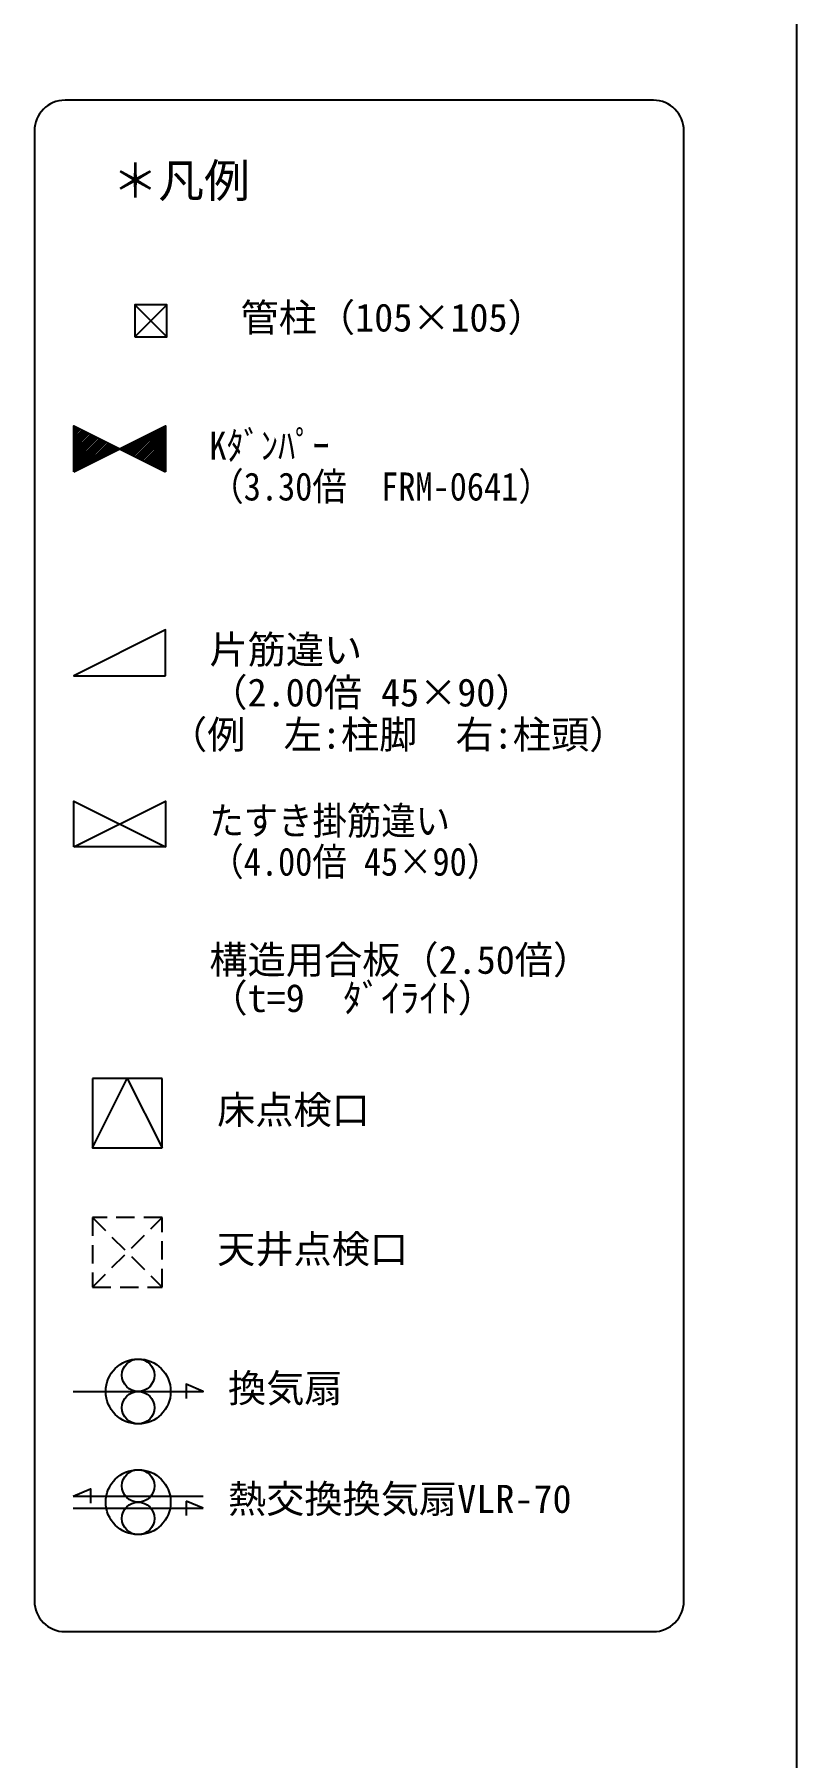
# Model space of a CAD drawing. Units: millimetres on the paper, enlarged 50 times. Extents: x -21826 to 54909, y -26252 to 22610.
# Drawn here: x 8801 to 11294, y 13942 to 19577 of the extents above; entities that cross this region are included whole.
import ezdxf
from ezdxf.enums import TextEntityAlignment as Align

# ---------------------------------------------------------------- set-up
doc = ezdxf.new("R2010")
doc.units = ezdxf.units.MM
doc.header["$LTSCALE"] = 50
doc.linetypes.add('CHAIN2', pattern=[12, 9, -1, 1, -1])
doc.linetypes.add('DASHED1', pattern=[1.8, 1.2, -0.6])
doc.layers.add('F-F_図面枠（共通）', color=7, linetype='Continuous', lineweight=25)
doc.styles.add('ＭＳ ゴシック', font='')
doc.styles.get('ＭＳ ゴシック').set_extended_font_data('MS Gothic')

msp = doc.modelspace()

# ---------------------------------------------------------------- linework, layer by layer
at = {"layer": 'F-F_図面枠（共通）'}
for p, q in [((11294.26, 22610.29), (11294.26, 8810.29)), ((10825.64, 19361.62), (8900.57, 19361.62)), ((8800.57, 19261.62), (8800.57, 14453.93)), ((10925.64, 14453.93), (10925.64, 19261.62)), ((9128.55, 18692.74), (9233.55, 18587.74)), ((9128.55, 18587.74), (9233.55, 18692.74)), ((8929.19, 18291.22), (8932.85, 18294.88)), ((8929.19, 18291.22), (8932.85, 18294.88)), ((8929.19, 18284.15), (8937.56, 18292.52)), ((8929.19, 18284.15), (8937.56, 18292.52)), ((8929.19, 18277.08), (8942.28, 18290.17)), ((8929.19, 18277.08), (8942.28, 18290.17)), ((8929.19, 18270.01), (8946.99, 18287.81)), ((8929.19, 18270.01), (8946.99, 18287.81)), ((8929.19, 18262.93), (8951.71, 18285.45)), ((8929.19, 18262.93), (8951.71, 18285.45)), ((8929.19, 18255.86), (8956.42, 18283.1)), ((8929.19, 18255.86), (8956.42, 18283.1)), ((8929.19, 18248.79), (8961.13, 18280.74)), ((8929.19, 18248.79), (8961.13, 18280.74)), ((8929.19, 18241.72), (8965.85, 18278.38)), ((8929.19, 18241.72), (8965.85, 18278.38)), ((8929.19, 18234.65), (8970.56, 18276.03)), ((8929.19, 18234.65), (8970.56, 18276.03)), ((8929.19, 18227.58), (8975.28, 18273.67)), ((8929.19, 18227.58), (8975.28, 18273.67)), ((8929.19, 18220.51), (8979.99, 18271.31)), ((8929.19, 18220.51), (8979.99, 18271.31)), ((8929.19, 18213.44), (8984.7, 18268.95)), ((8929.19, 18213.44), (8984.7, 18268.95)), ((8929.19, 18206.37), (8989.42, 18266.6)), ((8929.19, 18206.37), (8989.42, 18266.6)), ((8929.19, 18199.29), (8994.13, 18264.24)), ((8929.19, 18199.29), (8994.13, 18264.24)), ((8929.19, 18192.22), (8998.85, 18261.88)), ((8929.19, 18192.22), (8998.85, 18261.88)), ((8929.19, 18185.15), (9003.56, 18259.53)), ((8929.19, 18185.15), (9003.56, 18259.53)), ((8929.19, 18178.08), (9008.27, 18257.17)), ((8929.19, 18178.08), (9008.27, 18257.17)), ((9102.56, 18210.03), (9149.29, 18256.77)), ((9107.27, 18207.67), (9163.44, 18263.84)), ((9111.98, 18205.32), (9177.58, 18270.91)), ((9116.7, 18202.96), (9191.72, 18277.98)), ((9121.41, 18200.6), (9205.86, 18285.05)), ((9126.13, 18198.24), (9220, 18292.12)), ((9130.84, 18195.89), (9229.19, 18294.23)), ((9135.55, 18193.53), (9229.19, 18287.16)), ((9140.27, 18191.17), (9229.19, 18280.09)), ((9144.98, 18188.82), (9229.19, 18273.02)), ((9149.7, 18186.46), (9229.19, 18265.95)), ((9154.41, 18184.1), (9229.19, 18258.88)), ((8929.19, 18171.01), (9012.99, 18254.81)), ((8929.19, 18171.01), (9012.99, 18254.81)), ((8929.19, 18163.94), (9017.7, 18252.46)), ((8929.19, 18163.94), (9017.7, 18252.46)), ((8929.19, 18156.87), (9022.42, 18250.1)), ((8929.19, 18156.87), (9022.42, 18250.1)), ((8929.19, 18149.8), (9027.13, 18247.74)), ((8929.19, 18149.8), (9027.13, 18247.74)), ((8937.16, 18150.7), (9031.84, 18245.38)), ((8937.16, 18150.7), (9031.84, 18245.38)), ((8951.3, 18157.77), (9036.56, 18243.03)), ((8951.3, 18157.77), (9036.56, 18243.03)), ((8965.45, 18164.84), (9041.27, 18240.67)), ((8965.45, 18164.84), (9041.27, 18240.67)), ((8979.59, 18171.91), (9045.99, 18238.31)), ((8979.59, 18171.91), (9045.99, 18238.31)), ((8993.73, 18178.99), (9050.7, 18235.96)), ((8993.73, 18178.99), (9050.7, 18235.96)), ((9007.87, 18186.06), (9055.41, 18233.6)), ((9007.87, 18186.06), (9055.41, 18233.6)), ((9022.01, 18193.13), (9060.13, 18231.24)), ((9022.01, 18193.13), (9060.13, 18231.24)), ((9036.16, 18200.2), (9064.84, 18228.89)), ((9036.16, 18200.2), (9064.84, 18228.89)), ((9050.3, 18207.27), (9069.56, 18226.53)), ((9050.3, 18207.27), (9069.56, 18226.53)), ((9064.44, 18214.34), (9074.27, 18224.17)), ((9064.44, 18214.34), (9074.27, 18224.17)), ((9078.58, 18221.41), (9078.98, 18221.81)), ((9078.58, 18221.41), (9078.98, 18221.81)), ((9083.7, 18219.46), (9092.72, 18228.48)), ((9088.41, 18217.1), (9106.87, 18235.55)), ((9093.13, 18214.74), (9121.01, 18242.63)), ((9097.84, 18212.39), (9135.15, 18249.7)), ((9159.12, 18181.74), (9229.19, 18251.81)), ((9163.84, 18179.39), (9229.19, 18244.74)), ((9168.55, 18177.03), (9229.19, 18237.66)), ((9173.27, 18174.67), (9229.19, 18230.59)), ((9177.98, 18172.32), (9229.19, 18223.52)), ((9182.69, 18169.96), (9229.19, 18216.45)), ((9187.41, 18167.6), (9229.19, 18209.38)), ((9192.12, 18165.25), (9229.19, 18202.31)), ((9196.84, 18162.89), (9229.19, 18195.24)), ((9201.55, 18160.53), (9229.19, 18188.17)), ((9206.26, 18158.17), (9229.19, 18181.1)), ((9210.98, 18155.82), (9229.19, 18174.03)), ((9215.69, 18153.46), (9229.19, 18166.95)), ((9220.41, 18151.1), (9229.19, 18159.88)), ((9225.12, 18148.75), (9229.19, 18152.81)), ((9218.13, 16163.04), (8990.63, 16163.04)), ((9218.13, 15935.54), (9218.13, 16163.04)), ((8927.79, 14797.33), (9352.46, 14797.33)), ((9296.53, 14780.98), (9296.53, 14734.11)), ((9352.46, 14757.33), (9296.53, 14780.98)), ((8927.79, 14757.33), (9352.46, 14757.33)), ((8900.57, 14353.93), (10825.64, 14353.93))]:
    msp.add_line(p, q, dxfattribs=at)
at = {"layer": 'F-F_図面枠（共通）', "linetype": 'DASHED1'}
for p, q in [((8990.63, 15708.04), (9218.13, 15480.54)), ((8990.63, 15480.54), (9218.13, 15708.04))]:
    msp.add_line(p, q, dxfattribs=at)
at = {"layer": 'F-F_図面枠（共通）'}
for points in [[(9128.55, 18587.74), (9233.55, 18587.74), (9233.55, 18692.74), (9128.55, 18692.74)], [(9229.19, 17479.49), (9229.19, 17629.49), (8929.19, 17479.49)], [(8929.19, 16920.05), (8929.19, 17070.05), (9229.19, 16920.05)]]:
    msp.add_lwpolyline(points, close=True, dxfattribs=at)
for points in [[(8929.19, 18146.71), (8929.19, 18296.71), (9229.19, 18146.71)], [(8929.19, 18146.71), (9229.19, 18296.71), (9229.19, 18146.71)], [(8929.19, 16920.05), (9229.19, 17070.05), (9229.19, 16920.05)], [(8990.63, 16163.04), (8990.63, 15935.54), (9218.13, 15935.54)], [(8927.79, 15139.29), (9352.46, 15139.29), (9296.53, 15162.94), (9296.53, 15116.07)], [(8927.79, 14797.33), (8983.72, 14820.98), (8983.72, 14774.11)]]:
    msp.add_lwpolyline(points, dxfattribs=at)
at = {"layer": 'F-F_図面枠（共通）', "linetype": 'CHAIN2'}
msp.add_lwpolyline([(8990.63, 15935.54), (9104.38, 16163.04), (9218.13, 15935.54)], dxfattribs=at)
at = {"layer": 'F-F_図面枠（共通）', "linetype": 'DASHED1'}
msp.add_lwpolyline([(9218.13, 15480.54), (9218.13, 15708.04), (8990.63, 15708.04), (8990.63, 15480.54)], close=True, dxfattribs=at)
at = {"layer": 'F-F_図面枠（共通）'}
for centre, radius in [((9140.12, 15139.29), 106.17), ((9140.12, 15192.37), 53.08), ((9140.12, 15086.21), 53.08), ((9140.12, 14777.33), 106.17), ((9140.12, 14830.41), 53.08), ((9140.12, 14724.24), 53.08)]:
    msp.add_circle(centre, radius, dxfattribs=at)
for centre, start, end in [((8900.57, 19261.62), 90.00002, 180), ((10825.64, 19261.62), 0.00002, 90), ((8900.57, 14453.93), 180, 269.99998), ((10825.64, 14453.93), 270, 359.99998)]:
    msp.add_arc(centre, 100, start, end, dxfattribs=at)

# ---------------------------------------------------------------- texts
at = {"layer": 'F-F_図面枠（共通）', "style": 'ＭＳ ゴシック'}
for s, height, p in [('＊凡例', 110, (9055.53, 19010.9)), ('管柱（105×105）', 91.64, (9474.86, 18577.74)), ('片筋違い', 91.64, (9372.99, 17491.99)), ('（2.00倍 45×90）', 91.64, (9372.99, 17351.77)), ('（例\u3000左:柱脚\u3000右:柱頭）', 91.64, (9241.02, 17214.11)), ('構造用合板（2.50倍）', 91.64, (9372.99, 16477.55)), ('（t=9\u3000ﾀﾞｲﾗｲﾄ）', 91.64, (9372.99, 16352.55)), ('床点検口', 91.64, (9398.18, 15986.79)), ('天井点検口', 91.64, (9398.18, 15531.79)), ('換気扇', 91.64, (9433.93, 15076.79)), ('熱交換換気扇VLR-70', 91.64, (9433.93, 14714.83))]:
    msp.add_text(s, height=height, dxfattribs=at).set_placement(p, align=Align.BOTTOM_LEFT)
at = {"layer": 'F-F_図面枠（共通）', "style": 'ＭＳ ゴシック', "width": 0.9}
for s, p in [('Kﾀﾞﾝﾊﾟｰ', (9372.99, 18159.21)), ('（3.30倍\u3000FRM-0641）', (9372.99, 18025.21)), ('たすき掛筋違い', (9372.99, 16932.55)), ('（4.00倍 45×90）', (9372.99, 16798.54))]:
    msp.add_text(s, height=91.64, dxfattribs=at).set_placement(p, align=Align.BOTTOM_LEFT)

doc.saveas('drawing.dxf')
